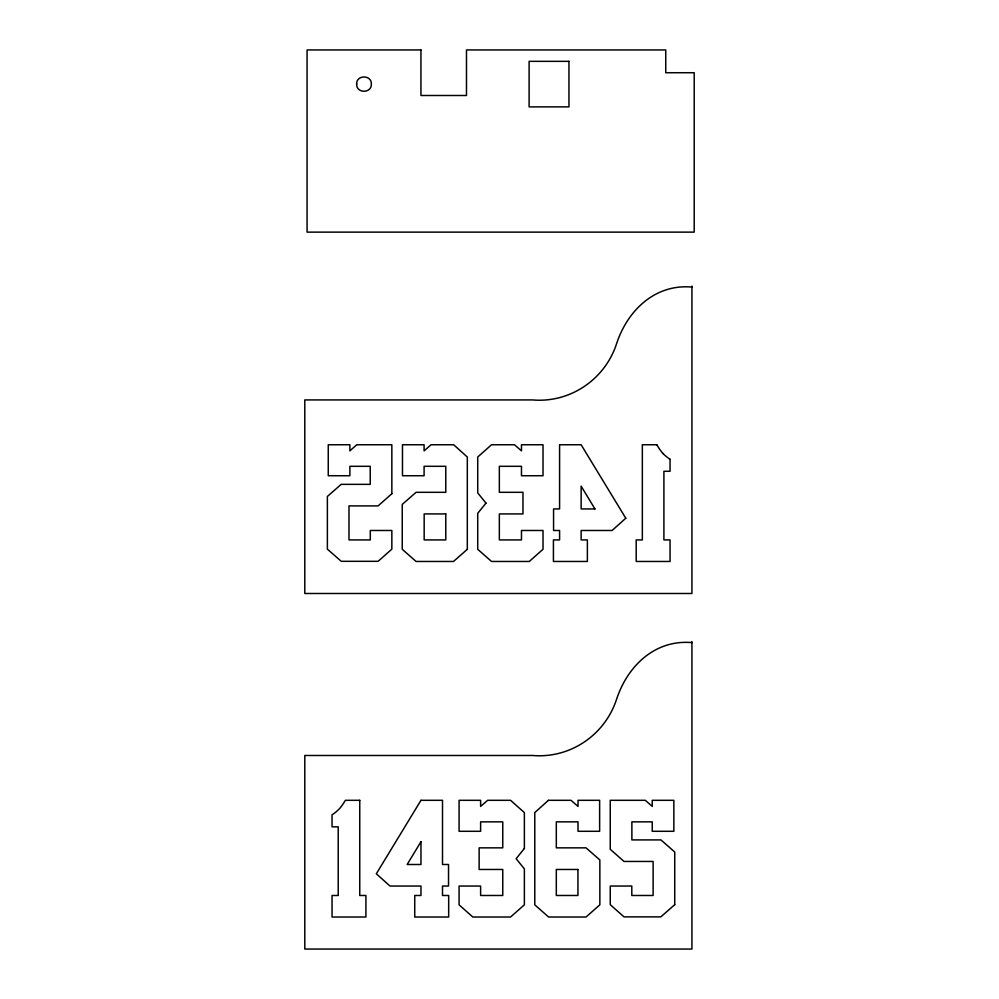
<?xml version="1.0" encoding="UTF-8"?>
<svg xmlns="http://www.w3.org/2000/svg" width="999" height="999" viewBox="0 0 999 999"><rect width="100%" height="100%" fill="white"/><g stroke="black" fill="none" stroke-linecap="round" stroke-linejoin="round"><path stroke-width="1.5" d="M691.932 287.063C654.944 283.803 627.572 310.477 616.645 343.494C605.144 379.27 570.279 403.196 532.517 399.925L304.795 399.925L304.795 593.493L691.932 593.493L691.932 286.064M691.932 642.607C654.944 639.36 627.572 666.033 616.645 699.05C605.144 734.827 570.279 758.74 532.517 755.481L304.795 755.481L304.795 949.05L691.932 949.05L691.932 641.62M656.755 444.755L642.345 444.755L642.345 539.922L636.188 539.922L636.188 561.463L670.054 561.463L670.054 539.922L663.898 539.922L663.898 471.278L670.054 471.278L670.054 459.315M662.537 453.059A55.657 55.657 0 0 1 656.83 444.717M663.336 453.808A29.982 29.982 0 0 1 662.599 453.009M670.079 459.29A39.236 39.236 0 0 1 663.311 453.833M356.668 84.103C356.206 93.606 371.803 93.606 371.341 84.103C371.803 74.613 356.206 74.613 356.668 84.103M420.966 841.695L407.155 864.497L420.966 864.497L420.966 841.695M420.966 800.311L376.323 873.788L389.997 886.038L420.966 886.038L420.966 895.479L414.735 895.479L414.735 917.02L448.676 917.02L448.676 895.479L442.507 895.479L442.507 886.038L448.526 886.038L448.526 864.497L442.507 864.497L442.507 800.311L420.966 800.311M524.375 848.451L516.133 858.703L524.375 868.88L524.375 904.832L510.564 917.02L472.827 917.02L459.078 904.832L459.078 886.038L480.619 886.038L480.619 895.479L502.759 895.479L502.759 869.467L479.133 869.467L479.133 847.851L502.759 847.851L502.759 821.852L480.619 821.852L480.619 831.293L459.078 831.293L459.078 800.311L480.619 800.311L480.619 806.405L487.612 800.311L510.564 800.311L524.375 812.574L524.375 848.451M485.976 503.146L477.722 513.324L477.722 549.288L491.545 561.463L529.283 561.463L543.019 549.288L543.019 530.481L521.478 530.481L521.478 539.922L499.338 539.922L499.338 513.923L522.964 513.923L522.964 492.307L499.338 492.307L499.338 466.308L521.478 466.308L521.478 475.736L543.019 475.736L543.019 444.755L521.478 444.755L521.478 450.849L514.497 444.755L491.545 444.755L477.722 457.018L477.722 492.894L485.976 503.146M625.786 518.231L612.112 530.481L581.131 530.481L581.131 539.922L587.375 539.922L587.375 561.463L553.421 561.463L553.421 539.922L559.59 539.922L559.59 530.481L553.571 530.481L553.571 508.941L559.59 508.941L559.59 444.755L581.131 444.755L625.786 518.231M548.451 800.311L534.777 812.574L534.777 904.832L548.601 917.02L586.038 917.02L599.85 904.832L599.85 859.964L586.038 847.851L556.318 847.851L556.318 821.852L578.009 821.852L578.009 831.293L599.637 831.293L599.637 800.311L578.009 800.311L578.009 806.405L571.028 800.311L548.451 800.311M391.845 493.718L378.109 505.894L348.988 505.894L348.988 539.922L370.304 539.922L370.304 530.481L391.845 530.481L391.845 549.138L378.109 561.313L341.258 561.313L327.372 549.138L327.372 496.466L341.183 484.353L370.229 484.353L370.229 466.308L349.875 466.308L349.875 475.736L328.259 475.736L328.259 444.755L349.875 444.755L349.875 450.849L356.78 444.755L391.845 444.755L391.845 493.718M467.32 549.288L453.509 561.463L416.071 561.463L402.247 549.288L402.247 504.408L416.071 492.307L445.779 492.307L445.779 466.308L424.088 466.308L424.088 475.736L402.472 475.736L402.472 444.755L424.088 444.755L424.088 450.849L431.068 444.755L453.658 444.755L467.32 457.018L467.32 549.288M674.737 904.682L660.851 916.87L624 916.87L610.252 904.682L610.252 886.038L631.805 886.038L631.805 895.479L653.121 895.479L653.121 861.45L624 861.45L610.252 849.262L610.252 800.311L645.317 800.311L652.235 806.405L652.235 800.311L673.85 800.311L673.85 831.293L652.235 831.293L652.235 821.852L631.88 821.852L631.88 839.909L660.926 839.909L674.737 852.01L674.737 904.682M420.941 49.95L307.068 49.95L307.068 232.13L694.205 232.13L694.205 72.727L665.746 72.727L665.746 49.95L466.483 49.95L466.483 95.492L420.941 95.492L420.941 49.95M568.955 61.339L529.108 61.339L529.108 106.881L568.955 106.881L568.955 61.339M594.954 508.941L581.131 508.941L581.131 486.138L594.954 508.941M445.779 513.923L424.163 513.923L424.163 539.922L445.779 539.922L445.779 513.923M359.752 800.311L345.342 800.311A55.644 55.644 0 0 1 339.573 808.616A29.982 29.982 0 0 1 338.773 809.365A39.236 39.236 0 0 1 332.03 814.847L332.043 826.835L338.211 826.835L338.211 895.479L332.043 895.479L332.043 917.02L365.921 917.02L365.921 895.479L359.752 895.479L359.752 800.311M577.946 869.467L556.318 869.467L556.318 895.479L577.946 895.479L577.946 869.467"/></g></svg>
